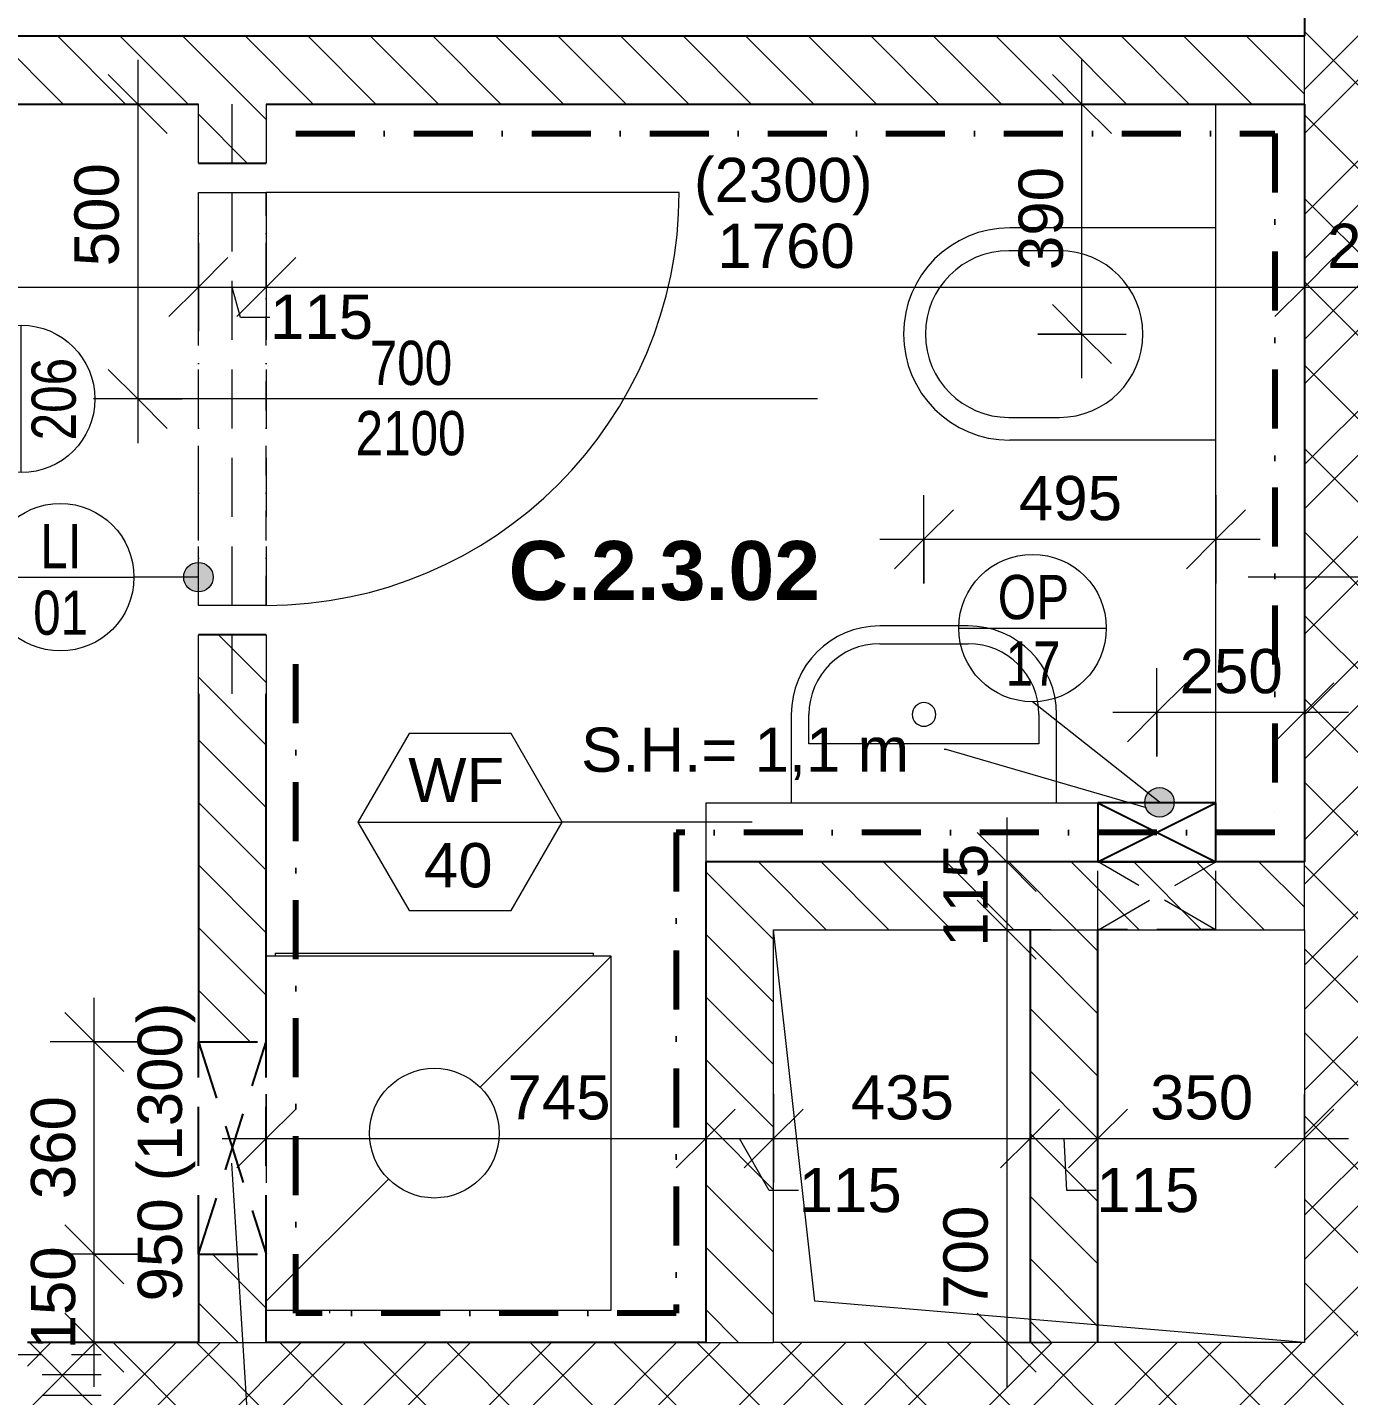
# Model space of a CAD drawing. Header units: millimetres. Extents: x -47720 to -5768, y -7799 to 13087.
# Drawn here: x -39125 to -36885, y -567 to 1753 of the extents above; entities that cross this region are included whole.
import ezdxf

# ---------------------------------------------------------------- set-up
doc = ezdxf.new("R2010")
doc.units = ezdxf.units.MM
for name, pattern in [('HA_Dash_3mm-S1mm', [150, 100, -50]), ('HA_DashDot_2_2mm-S0_6mm', [110, 50, -30, 0, -30]), ('HA_DashDot_4mm-S1mm', [200, 100, -50, 0, -50])]:
    doc.linetypes.add(name, pattern=pattern)
for name, color, linetype, lineweight in [('A-____-____-DIMS', 9, 'Continuous', 5), ('A-____-____-DIMS-50', 9, 'Continuous', 5), ('A-____-____-IDEN', 9, 'Continuous', 9), ('A-AREA-____-IDEN', 9, 'Continuous', 9), ('A-DETL-____-OTLN', 9, 'Continuous', 25), ('A-DETL-GENF-OTLN', 9, 'Continuous', 9), ('A-DOOR-____-IDEN', 9, 'Continuous', 9), ('A-DOOR-____-MCUT', 9, 'HA_DashDot_2_2mm-S0_6mm', 9), ('A-DOOR-____-OTLN', 9, 'Continuous', 9), ('A-DOOR-FRAM-MCUT', 9, 'Continuous', 9), ('A-GENM-____-HDLN', 9, 'HA_Dash_3mm-S1mm', 9), ('A-GENM-____-IDEN', 9, 'Continuous', 9), ('A-GENM-____-MCUT', 9, 'HA_Dash_3mm-S1mm', 25), ('A-GENM-____-OTLN', 9, 'Continuous', 9), ('A-WALL-____-IDEN', 9, 'Continuous', 9), ('A-WALL-____-MCUT', 9, 'Continuous', 25), ('A-WALL-____-PATT', 9, 'Continuous', 25), ('E-ELEC-FIXT-OTLN', 9, 'Continuous', 9), ('G-____-____-TEXT', 9, 'Continuous', 5), ('I-WALL-____-MCUT', 9, 'Continuous', 25), ('I-WALL-____-OTLN', 9, 'Continuous', 9), ('P-SANR-FIXT-OTLN', 9, 'Continuous', 9)]:
    doc.layers.add(name, color=color, linetype=linetype, lineweight=lineweight)
doc.styles.add('Arial_1', font='arial.ttf', dxfattribs={"height": 75})
doc.styles.add('Arial_2', font='arial.ttf', dxfattribs={"width": 0.8, "height": 75})
doc.styles.add('Arial_B', font='arialbd.ttf', dxfattribs={"height": 100})
doc.dimstyles.new('Inner_Dimensions', dxfattribs={"dimscale": 304.8, "dimtxt": 76.519455, "dimasz": 0.328084, "dimexe": 0.246063, "dimexo": 0.0625, "dimgap": 0.032808, "dimtad": 1, "dimdec": 0, "dimzin": 0, "dimdsep": 46, "dimtxsty": 'Arial_1', "dimblk1": 'OBLIQUE', "dimblk2": 'OBLIQUE', "dimsah": 1, "dimcen": 0.09, "dimdle": 0.246063, "dimazin": 0, "dimtfac": 1, "dimtdec": 4, "dimtix": 1, "dimtmove": 0, "dimatfit": 3, "dimfxl": 0.246063, "dimfxlon": 1, "dimtvp": 1, "dimtolj": 1, "dimtzin": 0, "dimlwd": 9, "dimlwe": 9, "dimarcsym": 2})
doc.dimstyles.new('Inner_Dimensions_1', dxfattribs={"dimscale": 304.8, "dimtxt": 76.519455, "dimasz": 0.328084, "dimexe": 0.246063, "dimexo": 0.0625, "dimgap": 0.032808, "dimtad": 1, "dimdec": 0, "dimzin": 0, "dimdsep": 46, "dimtxsty": 'Arial_1', "dimblk1": 'OBLIQUE', "dimblk2": 'OBLIQUE', "dimsah": 1, "dimcen": 0.09, "dimdle": 0.246063, "dimazin": 0, "dimtfac": 1, "dimtdec": 4, "dimtix": 1, "dimtmove": 1, "dimatfit": 3, "dimfxl": 0.246063, "dimfxlon": 1, "dimtvp": 1, "dimtolj": 1, "dimtzin": 0, "dimlwd": 9, "dimlwe": 9, "dimarcsym": 2})
doc.dimstyles.new('Inner_Dimensions_2', dxfattribs={"dimscale": 304.8, "dimtxt": 76.519455, "dimasz": 0.328084, "dimexe": 0.246063, "dimexo": 0.0625, "dimgap": 0.032808, "dimtad": 1, "dimdec": 0, "dimzin": 0, "dimdsep": 46, "dimtxsty": 'Arial_1', "dimblk1": 'OBLIQUE', "dimblk2": 'OBLIQUE', "dimsah": 1, "dimcen": 0.09, "dimdle": 0.246063, "dimazin": 0, "dimtfac": 1, "dimtdec": 4, "dimtix": 1, "dimtmove": 2, "dimatfit": 3, "dimfxl": 0.246063, "dimfxlon": 1, "dimtvp": 1, "dimtolj": 1, "dimtzin": 0, "dimlwd": 9, "dimlwe": 9, "dimarcsym": 2})
pattern_1 = [(45, (0, 0), (-106.066, 106.066), []), (45, (75, 0), (-106.066, 106.066), []), (315, (0, 0), (70.71068, 70.71068), [])]
pattern_2 = [(135, (0, 0), (-53.03301, -53.03301), [])]

# ---------------------------------------------------------------- blocks, each defined once
blk = doc.blocks.new('HA_GM_Shaft_Rectangle - Default-2056013-DPS_2NP-C')
at = {"layer": 'A-DETL-GENF-OTLN'}
for p, q in [((70, -70), (700, 0)), ((0, -900), (70, -70))]:
    blk.add_line(p, q, dxfattribs=at)
at = {"layer": 'A-GENM-____-OTLN'}
for p, q in [((0, -900), (0, 0)), ((0, 0), (700, 0)), ((700, 0), (700, -900)), ((700, -900), (0, -900))]:
    blk.add_line(p, q, dxfattribs=at)
blk = doc.blocks.new('ABMV_Toilet_WallHung - Default-1928450-DPS_2NP-C')
at = {"layer": 'P-SANR-FIXT-OTLN'}
for p, q in [((-55, 75), (-55, 424.6)), ((-16.3, 426.2), (-16.3, 340.3)), ((266.3, 340.3), (266.3, 426.2)), ((305, 75), (305, 424.6))]:
    blk.add_line(p, q, dxfattribs=at)
for centre, radius, start, end in [((125, 424.6), 180, 0, 180), ((125, 426.2), 141.3, 360, 180), ((125, 340.3), 141.3, 180, 360)]:
    blk.add_arc(centre, radius, start, end, dxfattribs=at)
blk = doc.blocks.new('ABMV_WashBasin_Generic - 450x300-1493525-DPS_2NP-C')
at = {"layer": 'P-SANR-FIXT-OTLN'}
for p, q in [((200, 350), (50, 350)), ((50, 320), (200, 320)), ((-100, 200), (-100, 50)), ((-70, 150), (-70, 200)), ((320, 200), (320, 150)), ((350, 50), (350, 200)), ((320, 150), (-70, 150))]:
    blk.add_line(p, q, dxfattribs=at)
for centre, radius, start, end in [((50, 200), 150, 90, 180), ((200, 200), 150, 360, 90), ((50, 200), 120, 90, 180), ((200, 200), 120, 360, 90), ((125, 200), 20, 90, 270), ((125, 200), 20, 270, 90)]:
    blk.add_arc(centre, radius, start, end, dxfattribs=at)
blk = doc.blocks.new('R_bathroom_washing_machine - 600x600x900-V5-DPS_2NP-C')
at = {"layer": 'E-ELEC-FIXT-OTLN'}
for p, q in [((662.5, 596.6), (77.5, 596.6)), ((77.5, 596.6), (77.5, -3.4)), ((455.3, 374.4), (662.5, 581.6)), ((554.7, 601.6), (554.7, 596.6)), ((572.2, 601.6), (572.2, 596.6)), ((587.2, 596.6), (587.2, 601.6)), ((604.7, 596.6), (604.7, 601.6)), ((77.5, -3.4), (299.7, 218.9)), ((77.5, -3.4), (662.5, -3.4)), ((107.5, -3.4), (107.5, -8.4)), ((647.5, -8.4), (107.5, -8.4)), ((647.5, -8.4), (647.5, -3.4))]:
    blk.add_line(p, q, dxfattribs=at)
blk.add_circle((377.5, 296.6), 110, dxfattribs=at)
blk = doc.blocks.new('HA_DR_Single_Swing_Solid - In_BJ_700x2100-2040353-DPS_2NP-C')
at = {"layer": 'A-DOOR-____-MCUT'}
for p, q in [((-350, 57.5), (350, 57.5)), ((-350, -57.5), (350, -57.5))]:
    blk.add_line(p, q, dxfattribs=at)
at = {"layer": 'A-DOOR-____-OTLN', "lineweight": 5}
blk.add_line((350, -757.5), (350, -57.5), dxfattribs=at)
blk.add_arc((350, -57.5), 700, 180, 270, dxfattribs=at)
at = {"layer": 'A-DOOR-FRAM-MCUT'}
for p, q in [((-350, -57.5), (-350, 57.5)), ((350, 57.5), (350, -57.5))]:
    blk.add_line(p, q, dxfattribs=at)
blk = doc.blocks.new('HA_GM_Tiling_LineBased - Generic Tiles-1986773-DPS_2NP-C')
at = {"layer": 'A-GENM-____-OTLN', "linetype": 'HA_DashDot_4mm-S1mm', "lineweight": 80}
blk.add_line((50, -50), (1710, -50), dxfattribs=at)
blk = doc.blocks.new('HA_GM_Tiling_LineBased - Generic Tiles-1986771-DPS_2NP-C')
at = {"layer": 'A-GENM-____-OTLN', "linetype": 'HA_DashDot_4mm-S1mm', "lineweight": 80}
blk.add_line((50, -50), (1235, -50), dxfattribs=at)
blk = doc.blocks.new('HA_GM_Tiling_LineBased - Generic Tiles-1986770-DPS_2NP-C')
at = {"layer": 'A-GENM-____-OTLN', "linetype": 'HA_DashDot_4mm-S1mm', "lineweight": 80}
blk.add_line((50, -50), (1065, -50), dxfattribs=at)
blk = doc.blocks.new('HA_GM_Tiling_LineBased - Generic Tiles-1986772-DPS_2NP-C')
at = {"layer": 'A-GENM-____-OTLN', "linetype": 'HA_DashDot_4mm-S1mm', "lineweight": 80}
blk.add_line((-50, -50), (765, -50), dxfattribs=at)
blk = doc.blocks.new('HA_GM_Tiling_LineBased - Generic Tiles-1986774-DPS_2NP-C')
at = {"layer": 'A-GENM-____-OTLN', "linetype": 'HA_DashDot_4mm-S1mm', "lineweight": 80}
blk.add_line((50, -50), (695, -50), dxfattribs=at)
blk = doc.blocks.new('HA_GM_Tiling_LineBased - Generic Tiles-1986775-DPS_2NP-C')
at = {"layer": 'A-GENM-____-OTLN', "linetype": 'HA_DashDot_4mm-S1mm', "lineweight": 80}
blk.add_line((50, -50), (1150, -50), dxfattribs=at)
blk = doc.blocks.new('TB_Porotherm KP7_1250mm - TB_Porotherm KP7_1250mm-1864450-DPS_2NP-C')
at = {"layer": 'A-GENM-____-HDLN'}
for p, q in [((-625, 35), (625, 35)), ((-625, 0), (625, 0)), ((625, -35), (-625, -35))]:
    blk.add_line(p, q, dxfattribs=at)
blk = doc.blocks.new('TB_Porotherm KP11_5_1000mm - TB_Porotherm KP11_5_1000mm-1863649-DPS_2NP-C')
at = {"layer": 'A-GENM-____-HDLN'}
for p, q in [((-500, 57.5), (500, 57.5)), ((-500, 0), (500, 0)), ((500, -57.5), (-500, -57.5))]:
    blk.add_line(p, q, dxfattribs=at)
blk = doc.blocks.new('HA_GM_Opening_Rectangle_WallBased - Default-1969288-DPS_2NP-C')
at = {"layer": 'A-GENM-____-MCUT'}
for p, q in [((305, 57.5), (-55, -57.5)), ((-55, 57.5), (305, -57.5)), ((-55, 57.5), (-55, -57.5)), ((-55, 57.5), (305, 57.5)), ((305, 57.5), (305, -57.5)), ((-55, -57.5), (305, -57.5))]:
    blk.add_line(p, q, dxfattribs=at)
blk = doc.blocks.new('HA_GM_Opening_Rectangle_WallBased - Default-2068542-DPS_2NP-C')
at = {"layer": 'A-GENM-____-HDLN'}
for p, q in [((25, 57.8), (25, -57.5)), ((224.3, 57.5), (25.1, -57.5)), ((25.7, 57.5), (224.9, -57.5)), ((225, 57.5), (225, -57.5))]:
    blk.add_line(p, q, dxfattribs=at)
at = {"layer": 'A-GENM-____-MCUT'}
for p, q in [((25, 57.8), (25.5, 57.5)), ((25, 57.8), (225, 57.8)), ((225, 57.8), (224.5, 57.5))]:
    blk.add_line(p, q, dxfattribs=at)
blk = doc.blocks.new('DIMBLOCK17-DPS_2NP-C')
at = {"layer": 'A-____-____-DIMS-50', "lineweight": 9}
for p, q in [((-42219.9, 1387.9), (-42219.9, 1237.9)), ((-42219.9, 1312.9), (-42219.9, 1387.9)), ((-38834.9, 1387.9), (-38834.9, 1237.9)), ((-38834.9, 1312.9), (-38834.9, 1387.9)), ((-42219.9, 1312.9), (-42169.9, 1362.9)), ((-38834.9, 1312.9), (-38784.9, 1362.9)), ((-42219.9, 1312.9), (-42269.9, 1262.9)), ((-42219.9, 1312.9), (-38834.9, 1312.9)), ((-38834.9, 1312.9), (-38884.9, 1262.9))]:
    blk.add_line(p, q, dxfattribs=at)
at = {"layer": 'A-____-____-DIMS-50', "color": 0, "lineweight": 9, "insert": (-40642.8, 1420.3), "char_height": 75, "width": 276.883, "attachment_point": 1, "line_spacing_factor": 0.941778, "style": 'Arial_1'}
blk.add_mtext('3385', dxfattribs=at)
blk = doc.blocks.new('_Oblique')
at = {"color": 0, "linetype": 'ByBlock', "lineweight": -2}
blk.add_line((-0.5, -0.5), (0.5, 0.5), dxfattribs=at)
blk = doc.blocks.new('DIMBLOCK18-DPS_2NP-C')
at = {"layer": 'A-____-____-DIMS-50', "lineweight": 9}
for p, q in [((-38834.9, 1387.9), (-38834.9, 1237.9)), ((-38834.9, 1312.9), (-38834.9, 1387.9)), ((-38719.9, 1387.9), (-38719.9, 1237.9)), ((-38719.9, 1312.9), (-38719.9, 1387.9)), ((-38834.9, 1312.9), (-38784.9, 1362.9)), ((-38719.9, 1312.9), (-38669.9, 1362.9)), ((-38834.9, 1312.9), (-38884.9, 1262.9)), ((-38834.9, 1312.9), (-38719.9, 1312.9)), ((-38763.6, 1261.5), (-38777.4, 1312.9)), ((-38719.9, 1312.9), (-38769.9, 1262.9)), ((-38713.6, 1261.5), (-38763.6, 1261.5))]:
    blk.add_line(p, q, dxfattribs=at)
at = {"layer": 'A-____-____-DIMS-50', "color": 0, "lineweight": 9, "insert": (-38713.6, 1300), "char_height": 75, "width": 207.662, "attachment_point": 1, "line_spacing_factor": 0.941778, "style": 'Arial_1'}
blk.add_mtext('115', dxfattribs=at)
blk = doc.blocks.new('DIMBLOCK19-DPS_2NP-C')
at = {"layer": 'A-____-____-DIMS-50', "lineweight": 9}
for p, q in [((-38719.9, 1387.9), (-38719.9, 1237.9)), ((-38719.9, 1312.9), (-38719.9, 1387.9)), ((-36959.9, 1387.9), (-36959.9, 1237.9)), ((-36959.9, 1312.9), (-36959.9, 1387.9)), ((-38719.9, 1312.9), (-38669.9, 1362.9)), ((-36959.9, 1312.9), (-36909.9, 1362.9)), ((-38719.9, 1312.9), (-38769.9, 1262.9)), ((-38719.9, 1312.9), (-36959.9, 1312.9)), ((-36959.9, 1312.9), (-37009.9, 1262.9))]:
    blk.add_line(p, q, dxfattribs=at)
at = {"layer": 'A-____-____-DIMS-50', "color": 0, "lineweight": 9, "insert": (-37955.3, 1420.3), "char_height": 75, "width": 276.883, "attachment_point": 1, "line_spacing_factor": 0.941778, "style": 'Arial_1'}
blk.add_mtext('1760', dxfattribs=at)
blk = doc.blocks.new('DIMBLOCK20-DPS_2NP-C')
at = {"layer": 'A-____-____-DIMS-50', "lineweight": 9}
for p, q in [((-36959.9, 1387.9), (-36959.9, 1237.9)), ((-36959.9, 1312.9), (-36959.9, 1387.9)), ((-36709.9, 1387.9), (-36709.9, 1237.9)), ((-36709.9, 1312.9), (-36709.9, 1387.9)), ((-36959.9, 1312.9), (-36909.9, 1362.9)), ((-36709.9, 1312.9), (-36659.9, 1362.9)), ((-36959.9, 1312.9), (-37009.9, 1262.9)), ((-36959.9, 1312.9), (-36709.9, 1312.9)), ((-36709.9, 1312.9), (-36759.9, 1262.9))]:
    blk.add_line(p, q, dxfattribs=at)
at = {"layer": 'A-____-____-DIMS-50', "color": 0, "lineweight": 9, "insert": (-36921.4, 1420.3), "char_height": 75, "width": 207.662, "attachment_point": 1, "line_spacing_factor": 0.941778, "style": 'Arial_1'}
blk.add_mtext('250', dxfattribs=at)
blk = doc.blocks.new('HA_TAG_Door_TypeMark_wDimensions - Scale50_Left with Bouble-921048-DPS_2NP-C')
at = {"layer": 'A-DOOR-____-IDEN'}
for p, q in [((-2.5, 22), (2.5, 22)), ((0, -5), (0, 19.5))]:
    blk.add_line(p, q, dxfattribs=at)
blk.add_circle((0, 22), 2.5, dxfattribs=at)
blk = doc.blocks.new('DIMBLOCK134-DPS_2NP-C')
at = {"layer": 'A-____-____-DIMS-50', "lineweight": 9}
for p, q in [((-37464.5, 413.2), (-37464.5, 223.2)), ((-37464.5, 338.2), (-37514.5, 388.2)), ((-37389.5, 338.2), (-37539.5, 338.2)), ((-37464.5, 338.2), (-37414.5, 288.2)), ((-37464.5, 338.2), (-37389.5, 338.2)), ((-37464.5, 223.2), (-37514.5, 273.2)), ((-37389.5, 223.2), (-37539.5, 223.2)), ((-37464.5, 223.2), (-37414.5, 173.2)), ((-37464.5, 223.2), (-37389.5, 223.2))]:
    blk.add_line(p, q, dxfattribs=at)
at = {"layer": 'A-____-____-DIMS-50', "color": 0, "lineweight": 9, "insert": (-37571.9, 194.2), "char_height": 75, "width": 207.662, "attachment_point": 1, "rotation": 90, "line_spacing_factor": 0.941778, "style": 'Arial_1'}
blk.add_mtext('115', dxfattribs=at)
blk = doc.blocks.new('DIMBLOCK135-DPS_2NP-C')
at = {"layer": 'A-____-____-DIMS-50', "lineweight": 9}
for p, q in [((-37464.5, 223.2), (-37514.5, 273.2)), ((-37389.5, 223.2), (-37539.5, 223.2)), ((-37464.5, 223.2), (-37464.5, -551.8)), ((-37464.5, 223.2), (-37414.5, 173.2)), ((-37464.5, 223.2), (-37389.5, 223.2)), ((-37464.5, -476.8), (-37514.5, -426.8)), ((-37389.5, -476.8), (-37539.5, -476.8)), ((-37464.5, -476.8), (-37414.5, -526.8)), ((-37464.5, -476.8), (-37389.5, -476.8))]:
    blk.add_line(p, q, dxfattribs=at)
at = {"layer": 'A-____-____-DIMS-50', "color": 0, "lineweight": 9, "insert": (-37571.9, -419.4), "char_height": 75, "width": 207.662, "attachment_point": 1, "rotation": 90, "line_spacing_factor": 0.941778, "style": 'Arial_1'}
blk.add_mtext('700', dxfattribs=at)
blk = doc.blocks.new('DIMBLOCK136-DPS_2NP-C')
at = {"layer": 'A-____-____-DIMS-50', "lineweight": 9}
for p, q in [((-38719.9, -55.8), (-38719.9, -205.8)), ((-38719.9, -130.8), (-38719.9, -55.8)), ((-37974.9, -55.8), (-37974.9, -205.8)), ((-37974.9, -130.8), (-37974.9, -55.8)), ((-38719.9, -130.8), (-38669.9, -80.8)), ((-37974.9, -130.8), (-37924.9, -80.8)), ((-38794.9, -130.8), (-37974.9, -130.8)), ((-38719.9, -130.8), (-38769.9, -180.8)), ((-37974.9, -130.8), (-38024.9, -180.8))]:
    blk.add_line(p, q, dxfattribs=at)
at = {"layer": 'A-____-____-DIMS-50', "color": 0, "lineweight": 9, "insert": (-38311, -23.5), "char_height": 75, "width": 207.662, "attachment_point": 1, "line_spacing_factor": 0.941778, "style": 'Arial_1'}
blk.add_mtext('745', dxfattribs=at)
blk = doc.blocks.new('DIMBLOCK137-DPS_2NP-C')
at = {"layer": 'A-____-____-DIMS-50', "lineweight": 9}
for p, q in [((-37974.9, -55.8), (-37974.9, -205.8)), ((-37974.9, -130.8), (-37974.9, -55.8)), ((-37859.9, -55.8), (-37859.9, -205.8)), ((-37859.9, -130.8), (-37859.9, -55.8)), ((-37974.9, -130.8), (-37924.9, -80.8)), ((-37859.9, -130.8), (-37809.9, -80.8)), ((-37974.9, -130.8), (-38024.9, -180.8)), ((-37974.9, -130.8), (-37859.9, -130.8)), ((-37867.4, -219.2), (-37917.4, -130.8)), ((-37859.9, -130.8), (-37909.9, -180.8)), ((-37817.4, -219.2), (-37867.4, -219.2))]:
    blk.add_line(p, q, dxfattribs=at)
at = {"layer": 'A-____-____-DIMS-50', "color": 0, "lineweight": 9, "insert": (-37817.4, -180.7), "char_height": 75, "width": 207.662, "attachment_point": 1, "line_spacing_factor": 0.941778, "style": 'Arial_1'}
blk.add_mtext('115', dxfattribs=at)
blk = doc.blocks.new('DIMBLOCK138-DPS_2NP-C')
at = {"layer": 'A-____-____-DIMS-50', "lineweight": 9}
for p, q in [((-37859.9, -55.8), (-37859.9, -205.8)), ((-37859.9, -130.8), (-37859.9, -55.8)), ((-37424.9, -55.8), (-37424.9, -205.8)), ((-37424.9, -130.8), (-37424.9, -55.8)), ((-37859.9, -130.8), (-37809.9, -80.8)), ((-37424.9, -130.8), (-37374.9, -80.8)), ((-37859.9, -130.8), (-37909.9, -180.8)), ((-37859.9, -130.8), (-37424.9, -130.8)), ((-37424.9, -130.8), (-37474.9, -180.8))]:
    blk.add_line(p, q, dxfattribs=at)
at = {"layer": 'A-____-____-DIMS-50', "color": 0, "lineweight": 9, "insert": (-37728.9, -23.5), "char_height": 75, "width": 207.662, "attachment_point": 1, "line_spacing_factor": 0.941778, "style": 'Arial_1'}
blk.add_mtext('435', dxfattribs=at)
blk = doc.blocks.new('DIMBLOCK139-DPS_2NP-C')
at = {"layer": 'A-____-____-DIMS-50', "lineweight": 9}
for p, q in [((-37424.9, -55.8), (-37424.9, -205.8)), ((-37424.9, -130.8), (-37424.9, -55.8)), ((-37309.9, -55.8), (-37309.9, -205.8)), ((-37309.9, -130.8), (-37309.9, -55.8)), ((-37424.9, -130.8), (-37374.9, -80.8)), ((-37309.9, -130.8), (-37259.9, -80.8)), ((-37424.9, -130.8), (-37474.9, -180.8)), ((-37424.9, -130.8), (-37309.9, -130.8)), ((-37362.8, -219.2), (-37367.4, -130.8)), ((-37309.9, -130.8), (-37359.9, -180.8)), ((-37312.8, -219.2), (-37362.8, -219.2))]:
    blk.add_line(p, q, dxfattribs=at)
at = {"layer": 'A-____-____-DIMS-50', "color": 0, "lineweight": 9, "insert": (-37312.8, -180.7), "char_height": 75, "width": 207.662, "attachment_point": 1, "line_spacing_factor": 0.941778, "style": 'Arial_1'}
blk.add_mtext('115', dxfattribs=at)
blk = doc.blocks.new('DIMBLOCK140-DPS_2NP-C')
at = {"layer": 'A-____-____-DIMS-50', "lineweight": 9}
for p, q in [((-37309.9, -55.8), (-37309.9, -205.8)), ((-37309.9, -130.8), (-37309.9, -55.8)), ((-36959.9, -55.8), (-36959.9, -205.8)), ((-36959.9, -130.8), (-36959.9, -55.8)), ((-37309.9, -130.8), (-37259.9, -80.8)), ((-36959.9, -130.8), (-36909.9, -80.8)), ((-37309.9, -130.8), (-37359.9, -180.8)), ((-37309.9, -130.8), (-36884.9, -130.8)), ((-36959.9, -130.8), (-37009.9, -180.8))]:
    blk.add_line(p, q, dxfattribs=at)
at = {"layer": 'A-____-____-DIMS-50', "color": 0, "lineweight": 9, "insert": (-37221.4, -23.5), "char_height": 75, "width": 207.662, "attachment_point": 1, "line_spacing_factor": 0.941778, "style": 'Arial_1'}
blk.add_mtext('350', dxfattribs=at)
blk = doc.blocks.new('DIMBLOCK161-DPS_2NP-C')
at = {"layer": 'A-____-____-DIMS-50', "lineweight": 9}
for p, q in [((-38937.7, 1698.2), (-38937.7, 1048.2)), ((-38937.7, 1623.2), (-38987.7, 1673.2)), ((-38862.7, 1623.2), (-39012.7, 1623.2)), ((-38937.7, 1623.2), (-38887.7, 1573.2)), ((-38937.7, 1623.2), (-38862.7, 1623.2)), ((-38937.7, 1123.2), (-38987.7, 1173.2)), ((-38862.7, 1123.2), (-39012.7, 1123.2)), ((-38937.7, 1123.2), (-38887.7, 1073.2)), ((-38937.7, 1123.2), (-38862.7, 1123.2))]:
    blk.add_line(p, q, dxfattribs=at)
at = {"layer": 'A-____-____-DIMS-50', "color": 0, "lineweight": 9, "insert": (-39045.1, 1348.1), "char_height": 75, "width": 207.662, "attachment_point": 1, "rotation": 90, "line_spacing_factor": 0.941778, "style": 'Arial_1'}
blk.add_mtext('500', dxfattribs=at)
blk = doc.blocks.new('HA_TAG_GM_Products - Generic-588599-DPS_2NP-C')
at = {"layer": 'A-GENM-____-IDEN'}
blk.add_line((-2.5, 0), (2.5, 0), dxfattribs=at)
blk.add_circle((0, 0), 2.5, dxfattribs=at)
blk = doc.blocks.new('DIMBLOCK182-DPS_2NP-C')
at = {"layer": 'A-____-____-DIMS-50', "lineweight": 9}
for p, q in [((-39011.4, -327.1), (-39061.4, -277.1)), ((-38936.4, -327.1), (-39086.4, -327.1)), ((-39011.4, -551.8), (-39011.4, -327.1)), ((-39011.4, -327.1), (-38961.4, -377.1)), ((-39011.4, -327.1), (-38936.4, -327.1)), ((-39011.4, -476.8), (-39061.4, -426.8)), ((-39086.4, -476.8), (-38936.4, -476.8)), ((-39011.4, -476.8), (-39086.4, -476.8)), ((-39011.4, -476.8), (-38961.4, -526.8))]:
    blk.add_line(p, q, dxfattribs=at)
at = {"layer": 'A-____-____-DIMS-50', "color": 0, "lineweight": 9, "insert": (-39118.8, -488.5), "char_height": 75, "width": 207.662, "attachment_point": 1, "rotation": 90, "line_spacing_factor": 0.941778, "style": 'Arial_1'}
blk.add_mtext('150', dxfattribs=at)
blk = doc.blocks.new('DIMBLOCK183-DPS_2NP-C')
at = {"layer": 'A-____-____-DIMS-50', "lineweight": 9}
for p, q in [((-39011.4, -327.1), (-39011.4, 107.9)), ((-39011.4, 32.9), (-39061.4, 82.9)), ((-38936.4, 32.9), (-39086.4, 32.9)), ((-39011.4, 32.9), (-38961.4, -17.1)), ((-39011.4, 32.9), (-38936.4, 32.9)), ((-39011.4, -327.1), (-39061.4, -277.1)), ((-38936.4, -327.1), (-39086.4, -327.1)), ((-39011.4, -327.1), (-38961.4, -377.1)), ((-39011.4, -327.1), (-38936.4, -327.1))]:
    blk.add_line(p, q, dxfattribs=at)
at = {"layer": 'A-____-____-DIMS-50', "color": 0, "lineweight": 9, "insert": (-39118.8, -233.7), "char_height": 75, "width": 207.662, "attachment_point": 1, "rotation": 90, "line_spacing_factor": 0.941778, "style": 'Arial_1'}
blk.add_mtext('360', dxfattribs=at)
blk = doc.blocks.new('DIMBLOCK229-DPS_2NP-C')
at = {"layer": 'A-____-____-DIMS-50', "lineweight": 9}
for p, q in [((-37209.9, 516.8), (-37209.9, 666.8)), ((-36959.9, 666.8), (-36959.9, 516.8)), ((-36959.9, 591.8), (-36959.9, 666.8)), ((-37209.9, 591.8), (-37159.9, 641.8)), ((-36959.9, 591.8), (-36909.9, 641.8)), ((-37284.9, 591.8), (-36884.9, 591.8)), ((-37209.9, 591.8), (-37259.9, 541.8)), ((-37209.9, 591.8), (-37209.9, 516.8)), ((-36959.9, 591.8), (-37009.9, 541.8))]:
    blk.add_line(p, q, dxfattribs=at)
at = {"layer": 'A-____-____-DIMS-50', "color": 0, "lineweight": 9, "insert": (-37171.4, 699.2), "char_height": 75, "width": 207.662, "attachment_point": 1, "line_spacing_factor": 0.941778, "style": 'Arial_1'}
blk.add_mtext('250', dxfattribs=at)
blk = doc.blocks.new('DIMBLOCK244-DPS_2NP-C')
at = {"layer": 'A-____-____-DIMS-50', "lineweight": 9}
for p, q in [((-37337, 1158.2), (-37337, 1698.2)), ((-37337, 1623.2), (-37387, 1673.2)), ((-37412, 1623.2), (-37262, 1623.2)), ((-37337, 1623.2), (-37412, 1623.2)), ((-37337, 1623.2), (-37287, 1573.2)), ((-37337, 1233.2), (-37387, 1283.2)), ((-37412, 1233.2), (-37262, 1233.2)), ((-37337, 1233.2), (-37412, 1233.2)), ((-37337, 1233.2), (-37287, 1183.2))]:
    blk.add_line(p, q, dxfattribs=at)
at = {"layer": 'A-____-____-DIMS-50', "color": 0, "lineweight": 9, "insert": (-37444.4, 1341.7), "char_height": 75, "width": 207.662, "attachment_point": 1, "rotation": 90, "line_spacing_factor": 0.941778, "style": 'Arial_1'}
blk.add_mtext('390', dxfattribs=at)
blk = doc.blocks.new('DIMBLOCK245-DPS_2NP-C')
at = {"layer": 'A-____-____-DIMS-50', "lineweight": 9}
for p, q in [((-37604.9, 810.2), (-37604.9, 960.2)), ((-37109.9, 960.2), (-37109.9, 810.2)), ((-37109.9, 885.2), (-37109.9, 960.2)), ((-37604.9, 885.2), (-37554.9, 935.2)), ((-37109.9, 885.2), (-37059.9, 935.2)), ((-37679.9, 885.2), (-37034.9, 885.2)), ((-37604.9, 885.2), (-37654.9, 835.2)), ((-37604.9, 885.2), (-37604.9, 810.2)), ((-37109.9, 885.2), (-37159.9, 835.2))]:
    blk.add_line(p, q, dxfattribs=at)
at = {"layer": 'A-____-____-DIMS-50', "color": 0, "lineweight": 9, "insert": (-37443.9, 992.6), "char_height": 75, "width": 207.662, "attachment_point": 1, "line_spacing_factor": 0.941778, "style": 'Arial_1'}
blk.add_mtext('495', dxfattribs=at)
blk = doc.blocks.new('HA_TAG_WA_Partitions - Group _ Type Mark-556634-DPS_2NP-C')
at = {"layer": 'A-WALL-____-IDEN'}
for p, q in [((-1.732, 3), (-3.464, 0)), ((1.732, 3), (-1.732, 3)), ((3.464, 0), (1.732, 3)), ((-3.464, 0), (3.464, 0)), ((-3.464, 0), (-1.732, -3)), ((1.732, -3), (3.464, 0)), ((-1.732, -3), (1.732, -3))]:
    blk.add_line(p, q, dxfattribs=at)

msp = doc.modelspace()

# ---------------------------------------------------------------- hatches: boundary and pattern name
at = {"layer": 'A-GENM-____-IDEN'}
h = msp.add_hatch(color=256, dxfattribs=at)
edge = h.paths.add_edge_path()
edge.add_arc((-38834.9, 820.9), 25, 0, 360)
h = msp.add_hatch(color=256, dxfattribs=at)
edge = h.paths.add_edge_path()
edge.add_arc((-37205.5, 439.2), 25, 0, 360)
at = {"layer": 'A-WALL-____-PATT', "lineweight": 5}
h = msp.add_hatch(dxfattribs=at)
h.set_pattern_fill('FP_2', color=256, style=0, pattern_type=2)
h.set_pattern_definition(pattern_1)
h.paths.add_polyline_path([(-36709.9, -476.8), (-36709.9, 6148.2), (-36959.9, 6148.2), (-36959.9, -476.8)])
h = msp.add_hatch(dxfattribs=at)
h.set_pattern_fill('FP_3', color=256, style=0, pattern_type=2)
h.set_pattern_definition(pattern_2)
h.paths.add_polyline_path([(-36959.9, 1623.2), (-36959.9, 1738.2), (-39399.9, 1738.2), (-39399.9, 1623.2), (-37313.9, 1623.2)])
h.paths.add_polyline_path([(-40299.9, 1623.2), (-40299.9, 1738.2), (-40664.9, 1738.2), (-40664.9, 1623.2)])
h.paths.add_polyline_path([(-41964.9, 1623.2), (-41964.9, 1738.2), (-42219.9, 1738.2), (-42219.9, 1623.2)])
h = msp.add_hatch(dxfattribs=at)
h.set_pattern_fill('FP_3', color=256, style=0, pattern_type=2)
h.set_pattern_definition(pattern_2)
h.paths.add_polyline_path([(-38834.9, -476.8), (-38719.9, -476.8), (-38719.9, -327.1), (-38834.9, -327.1)])
h.paths.add_polyline_path([(-38834.9, 32.9), (-38719.9, 32.9), (-38719.9, 723.2), (-38834.9, 723.2)])
h.paths.add_polyline_path([(-38719.9, 1523.2), (-38719.9, 1623.2), (-38834.9, 1623.2), (-38834.9, 1523.2)])
h = msp.add_hatch(dxfattribs=at)
h.set_pattern_fill('FP_3', color=256, style=0, pattern_type=2)
h.set_pattern_definition(pattern_2)
h.paths.add_polyline_path([(-36959.9, 223.2), (-36959.9, 338.2), (-37974.9, 338.2), (-37974.9, 223.2), (-37309.9, 223.2)])
h = msp.add_hatch(dxfattribs=at)
h.set_pattern_fill('FP_3', color=256, style=0, pattern_type=2)
h.set_pattern_definition(pattern_2)
h.paths.add_polyline_path([(-37859.9, -476.8), (-37859.9, 223.2), (-37974.9, 223.2), (-37974.9, -476.8)])
h = msp.add_hatch(dxfattribs=at)
h.set_pattern_fill('FP_3', color=256, style=0, pattern_type=2)
h.set_pattern_definition(pattern_2)
h.paths.add_polyline_path([(-37309.9, -476.8), (-37309.9, 223.2), (-37424.9, 223.2), (-37424.9, -476.8), (-37313.9, -476.8)])
h = msp.add_hatch(dxfattribs=at)
h.set_pattern_fill('FP_2', color=256, style=0, pattern_type=2)
h.set_pattern_definition(pattern_1)
h.paths.add_polyline_path([(-28609.9, -726.8), (-28609.9, -476.8), (-33084.9, -476.8), (-33084.9, -726.8), (-28830.6, -726.8)])
h.paths.add_polyline_path([(-34084.9, -726.8), (-34084.9, -476.8), (-39124.9, -476.8), (-39124.9, -726.8), (-35617.3, -726.8)])
h.paths.add_polyline_path([(-40224.9, -726.8), (-40124.9, -726.8), (-40124.9, -476.8), (-40224.9, -476.8)])

# ---------------------------------------------------------------- linework, layer by layer
at = {"layer": 'A-____-____-IDEN'}
msp.add_line((-38778.6, -172.6), (-38737.6, -832.7), dxfattribs=at)
at = {"layer": 'A-DETL-____-OTLN'}
for p, q in [((-37109.9, 438.2), (-37309.9, 438.2)), ((-37309.9, 438.2), (-37309.9, 338.2)), ((-37309.9, 338.2), (-37109.9, 438.2)), ((-37309.9, 438.2), (-37109.9, 338.2)), ((-37109.9, 338.2), (-37109.9, 438.2)), ((-37309.9, 338.2), (-37109.9, 338.2))]:
    msp.add_line(p, q, dxfattribs=at)
at = {"layer": 'A-GENM-____-IDEN'}
for p, q in [((-38834.9, 820.9), (-38944.2, 820.9)), ((-37205.5, 439.2), (-37420.8, 609.6))]:
    msp.add_line(p, q, dxfattribs=at)
for centre in [(-38834.9, 820.9), (-37205.5, 439.2)]:
    msp.add_circle(centre, 25, dxfattribs=at)
at = {"layer": 'A-WALL-____-IDEN'}
for p, q in [((-37055.3, 821.4), (-36598.2, 821.4)), ((-37895.9, 405.7), (-38218, 405.7))]:
    msp.add_line(p, q, dxfattribs=at)
at = {"layer": 'A-WALL-____-MCUT', "lineweight": 9}
for p, q in [((-36959.9, 1623.2), (-36959.9, 1738.2)), ((-36959.9, 223.2), (-36959.9, 338.2)), ((-38834.9, -476.8), (-38719.9, -476.8)), ((-37974.9, -476.8), (-37859.9, -476.8))]:
    msp.add_line(p, q, dxfattribs=at)
at = {"layer": 'G-____-____-TEXT', "color": 250, "lineweight": 9}
for p, q in [((-37567.2, 528.5), (-37570.6, 528.5)), ((-37227.6, 429.7), (-37567.2, 528.5))]:
    msp.add_line(p, q, dxfattribs=at)
at = {"layer": 'I-WALL-____-MCUT'}
for p, q in [((-36959.9, 6148.2), (-36959.9, 1738.2)), ((-36959.9, 1738.2), (-39224.9, 1738.2)), ((-39224.9, 1623.2), (-38834.9, 1623.2)), ((-38719.9, 1623.2), (-36959.9, 1623.2)), ((-36959.9, 1623.2), (-36959.9, 338.2)), ((-38834.9, 1523.2), (-38719.9, 1523.2)), ((-38719.9, 723.2), (-38834.9, 723.2)), ((-38834.9, 623.2), (-38834.9, 32.9)), ((-38719.9, 32.9), (-38719.9, 623.2)), ((-36959.9, 338.2), (-37974.9, 338.2)), ((-37974.9, 338.2), (-37974.9, -476.8)), ((-37424.9, 223.2), (-37424.9, -476.8)), ((-37309.9, -476.8), (-37309.9, 223.2)), ((-38834.9, -327.1), (-38834.9, -476.8)), ((-38719.9, -476.8), (-38719.9, -327.1)), ((-38834.9, -476.8), (-39124.9, -476.8)), ((-37974.9, -476.8), (-38719.9, -476.8))]:
    msp.add_line(p, q, dxfattribs=at)
at = {"layer": 'I-WALL-____-OTLN'}
for p, q in [((-37109.9, 438.2), (-37109.9, 1623.2)), ((-37974.9, 438.2), (-37974.9, 338.2)), ((-37974.9, 438.2), (-37109.9, 438.2))]:
    msp.add_line(p, q, dxfattribs=at)

# ---------------------------------------------------------------- block references
at = {"layer": 'A-DOOR-____-IDEN', "xscale": 49.99999999999998, "yscale": 49.99999999999998, "zscale": 49.99999999999998, "rotation": 89.99999999999972}
msp.add_blockref('HA_TAG_Door_TypeMark_wDimensions - Scale50_Left with Bouble-921048-DPS_2NP-C', (-38035.4, 1123.2), dxfattribs=at)
at = {"layer": 'A-DOOR-____-OTLN', "rotation": 89.99999999999962}
msp.add_blockref('HA_DR_Single_Swing_Solid - In_BJ_700x2100-2040353-DPS_2NP-C', (-38777.4, 1123.2), dxfattribs=at)
at = {"layer": 'A-GENM-____-IDEN', "xscale": 49.99999999999998, "yscale": 49.99999999999998, "zscale": 49.99999999999998}
for p in [(-39069.2, 820.9), (-37420.8, 734.6)]:
    msp.add_blockref('HA_TAG_GM_Products - Generic-588599-DPS_2NP-C', p, dxfattribs=at)
at = {"layer": 'A-GENM-____-OTLN'}
for name, p, rotation in [('TB_Porotherm KP11_5_1000mm - TB_Porotherm KP11_5_1000mm-1863649-DPS_2NP-C', (-38777.4, 1123.2), 90.00000000000006), ('HA_GM_Shaft_Rectangle - Default-2056013-DPS_2NP-C', (-37859.9, -476.8), 89.9999999999996), ('HA_GM_Opening_Rectangle_WallBased - Default-1969288-DPS_2NP-C', (-38777.4, -272.1), 89.99999999999962), ('TB_Porotherm KP7_1250mm - TB_Porotherm KP7_1250mm-1864450-DPS_2NP-C', (-39624.9, -531.8), 180)]:
    msp.add_blockref(name, p, dxfattribs=dict(at, rotation=rotation))
at = {"layer": 'A-GENM-____-OTLN', "linetype": 'HA_DashDot_4mm-S1mm', "lineweight": 80}
msp.add_blockref('HA_GM_Tiling_LineBased - Generic Tiles-1986773-DPS_2NP-C', (-38719.9, 1623.2), dxfattribs=at)
for name, p, rotation in [('HA_GM_Tiling_LineBased - Generic Tiles-1986771-DPS_2NP-C', (-36959.9, 1623.2), 270), ('HA_GM_Tiling_LineBased - Generic Tiles-1986775-DPS_2NP-C', (-38719.9, -476.8), 90), ('HA_GM_Tiling_LineBased - Generic Tiles-1986770-DPS_2NP-C', (-36959.9, 338.2), 180), ('HA_GM_Tiling_LineBased - Generic Tiles-1986772-DPS_2NP-C', (-37974.9, 338.2), 270), ('HA_GM_Tiling_LineBased - Generic Tiles-1986774-DPS_2NP-C', (-37974.9, -476.8), 180)]:
    msp.add_blockref(name, p, dxfattribs=dict(at, rotation=rotation))
at = {"layer": 'A-GENM-____-OTLN', "linetype": 'HA_Dash_3mm-S1mm', "rotation": 180}
msp.add_blockref('HA_GM_Opening_Rectangle_WallBased - Default-2068542-DPS_2NP-C', (-37084.9, 280.7), dxfattribs=at)
at = {"layer": 'A-WALL-____-IDEN', "xscale": 49.99999999999998, "yscale": 49.99999999999998, "zscale": 49.99999999999998}
msp.add_blockref('HA_TAG_WA_Partitions - Group _ Type Mark-556634-DPS_2NP-C', (-38391.2, 405.7), dxfattribs=at)
at = {"layer": 'E-ELEC-FIXT-OTLN', "rotation": 180}
msp.add_blockref('R_bathroom_washing_machine - 600x600x900-V5-DPS_2NP-C', (-38057.4, 174.9), dxfattribs=at)
at = {"layer": 'P-SANR-FIXT-OTLN', "rotation": 89.99999999999964}
msp.add_blockref('ABMV_Toilet_WallHung - Default-1928450-DPS_2NP-C', (-37034.9, 1108.2), dxfattribs=at)
at = {"layer": 'P-SANR-FIXT-OTLN'}
msp.add_blockref('ABMV_WashBasin_Generic - 450x300-1493525-DPS_2NP-C', (-37729.9, 388.2), dxfattribs=at)

# ---------------------------------------------------------------- texts
at = {"layer": 'A-AREA-____-IDEN', "lineweight": 5, "insert": (-38309, 882.3), "char_height": 100, "width": 653.375, "attachment_point": 1, "style": 'Arial_B'}
msp.add_mtext('C.2.3.02', dxfattribs=at)
at = {"layer": 'A-DOOR-____-IDEN', "lineweight": 5, "char_height": 75, "attachment_point": 1, "style": 'Arial_2'}
for s, insert, width in [('700', (-38544.5, 1221.8), 173.164), ('2100', (-38568.4, 1102.7), 230.886)]:
    msp.add_mtext(s, dxfattribs=dict(at, insert=insert, width=width))
at = {"layer": 'A-DOOR-____-IDEN', "lineweight": 5, "insert": (-39117.7, 1053), "char_height": 75, "width": 173.164, "attachment_point": 1, "rotation": 90, "style": 'Arial_2'}
msp.add_mtext('206', dxfattribs=at)
at = {"layer": 'A-GENM-____-IDEN', "lineweight": 5, "char_height": 75, "attachment_point": 1}
for s, insert, width, style in [('(2300)', (-37994.8, 1532), 376.793, 'Arial_1'), ('LI', (-39103, 911), 86.582, 'Arial_2'), ('OP', (-37479.8, 824.7), 147.51, 'Arial_2'), ('01', (-39115, 798.3), 115.443, 'Arial_2'), ('17', (-37466.6, 712), 115.443, 'Arial_2')]:
    msp.add_mtext(s, dxfattribs=dict(at, insert=insert, width=width, style=style))
at = {"layer": 'A-GENM-____-IDEN', "lineweight": 5, "insert": (-38937.8, -407.1), "char_height": 75, "width": 629.325, "attachment_point": 1, "rotation": 90, "style": 'Arial_1'}
msp.add_mtext('950 (1300)', dxfattribs=at)
at = {"layer": 'A-WALL-____-IDEN', "lineweight": 5, "char_height": 75, "attachment_point": 1, "style": 'Arial_1'}
for s, insert, width in [('WF', (-38479.2, 514.6), 208.439), ('40', (-38452.7, 370.1), 144.304)]:
    msp.add_mtext(s, dxfattribs=dict(at, insert=insert, width=width))
at = {"layer": 'G-____-____-TEXT', "color": 7, "lineweight": 9, "insert": (-38186.2, 566), "char_height": 75, "width": 685.443, "attachment_point": 1, "style": 'Arial_1'}
msp.add_mtext('S.H.= 1,1 m', dxfattribs=at)

# ---------------------------------------------------------------- dimensions: what is measured, and where the dimension line sits
at = {"layer": 'A-____-____-DIMS', "lineweight": 9}
for base, p1, p2, override, picture, middle in [((-38937.7, 1123.2), (-38862.7, 1623.2), (-38862.7, 1123.2), {"dimpost": '<>', "dimfxl": 500}, 'DIMBLOCK161-DPS_2NP-C', (-38995.1, 1451.9)), ((-37464.5, -476.8), (-37389.5, 223.2), (-37389.5, -476.8), {"dimpost": '<>', "dimfxl": 700}, 'DIMBLOCK135-DPS_2NP-C', (-37521.9, -315.6))]:
    dim = msp.add_linear_dim(base=base, p1=p1, p2=p2, angle=90, dimstyle='Inner_Dimensions_2', override=override, dxfattribs=at)
    dim.commit()
    dim.dimension.update_dxf_attribs({"geometry": picture, "text_midpoint": middle, "dimtype": 160, "text_rotation": 90})
for base, p1, p2, override, picture, middle in [((-37337, 1623.2), (-37412, 1233.2), (-37412, 1623.2), {"dimpost": '<>', "dimfxl": 390}, 'DIMBLOCK244-DPS_2NP-C', (-37385.3, 1428.2)), ((-37464.5, 223.2), (-37389.5, 338.2), (-37389.5, 223.2), {"dimpost": '<>', "dimfxl": 115}, 'DIMBLOCK134-DPS_2NP-C', (-37512.8, 280.7)), ((-39011.4, 32.9), (-38936.4, -327.1), (-38936.4, 32.9), {"dimpost": '<>', "dimfxl": 360}, 'DIMBLOCK183-DPS_2NP-C', (-39059.7, -147.1)), ((-39011.4, -327.1), (-39086.4, -476.8), (-38936.4, -327.1), {"dimpost": '<>', "dimfxl": 211.894792}, 'DIMBLOCK182-DPS_2NP-C', (-39059.7, -402))]:
    dim = msp.add_linear_dim(base=base, p1=p1, p2=p2, angle=90, dimstyle='Inner_Dimensions', override=override, dxfattribs=at)
    dim.commit()
    dim.dimension.update_dxf_attribs({"geometry": picture, "text_midpoint": middle})
for base, p1, p2, override, picture, middle in [((-38834.9, 1312.9), (-42219.9, 1387.9), (-38834.9, 1387.9), {"dimpost": '<>', "dimfxl": 3385}, 'DIMBLOCK17-DPS_2NP-C', (-40527.4, 1361.2)), ((-36959.9, 1312.9), (-38719.9, 1387.9), (-36959.9, 1387.9), {"dimpost": '<>', "dimfxl": 1760}, 'DIMBLOCK19-DPS_2NP-C', (-37839.9, 1361.2)), ((-36709.9, 1312.9), (-36959.9, 1387.9), (-36709.9, 1387.9), {"dimpost": '<>', "dimfxl": 250}, 'DIMBLOCK20-DPS_2NP-C', (-36834.9, 1361.2)), ((-37109.9, 885.2), (-37604.9, 810.2), (-37109.9, 960.2), {"dimpost": '<>', "dimfxl": 517.228189}, 'DIMBLOCK245-DPS_2NP-C', (-37357.4, 933.5)), ((-36959.9, 591.8), (-37209.9, 516.8), (-36959.9, 666.8), {"dimpost": '<>', "dimfxl": 291.547595}, 'DIMBLOCK229-DPS_2NP-C', (-37084.9, 640.1)), ((-37424.9, -130.8), (-37859.9, -55.8), (-37424.9, -55.8), {"dimpost": '<>', "dimfxl": 435}, 'DIMBLOCK138-DPS_2NP-C', (-37642.4, -82.5)), ((-36959.9, -130.8), (-37309.9, -55.8), (-36959.9, -55.8), {"dimpost": '<>', "dimfxl": 350}, 'DIMBLOCK140-DPS_2NP-C', (-37134.9, -82.5))]:
    dim = msp.add_linear_dim(base=base, p1=p1, p2=p2, dimstyle='Inner_Dimensions', override=override, dxfattribs=at)
    dim.commit()
    dim.dimension.update_dxf_attribs({"geometry": picture, "text_midpoint": middle})
for base, p1, p2, dimstyle, override, picture, middle in [((-38719.9, 1312.9), (-38834.9, 1387.9), (-38719.9, 1387.9), 'Inner_Dimensions_1', {"dimpost": '<>', "dimfxl": 115}, 'DIMBLOCK18-DPS_2NP-C', (-38609.7, 1250)), ((-37974.9, -130.8), (-38719.9, -55.8), (-37974.9, -55.8), 'Inner_Dimensions_2', {"dimpost": '<>', "dimfxl": 745}, 'DIMBLOCK136-DPS_2NP-C', (-38207.2, -73.5)), ((-37859.9, -130.8), (-37974.9, -55.8), (-37859.9, -55.8), 'Inner_Dimensions_1', {"dimpost": '<>', "dimfxl": 115}, 'DIMBLOCK137-DPS_2NP-C', (-37713.6, -230.7)), ((-37309.9, -130.8), (-37424.9, -55.8), (-37309.9, -55.8), 'Inner_Dimensions_1', {"dimpost": '<>', "dimfxl": 115}, 'DIMBLOCK139-DPS_2NP-C', (-37209, -230.7))]:
    dim = msp.add_linear_dim(base=base, p1=p1, p2=p2, dimstyle=dimstyle, override=override, dxfattribs=at)
    dim.commit()
    dim.dimension.update_dxf_attribs({"geometry": picture, "text_midpoint": middle, "dimtype": 160})

doc.saveas('drawing.dxf')
